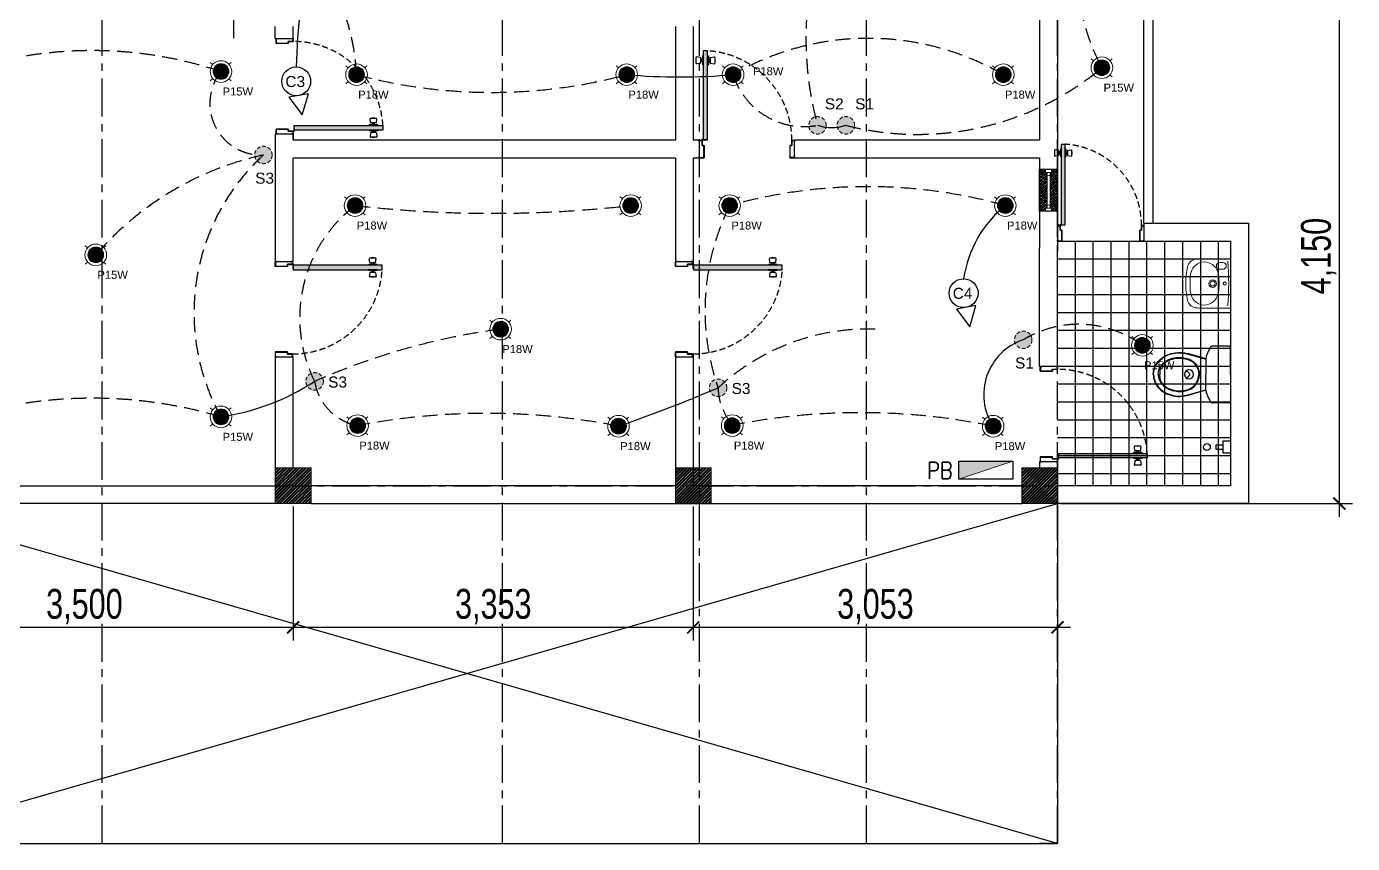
# Model space of a CAD drawing. Header units: millimetres. Extents: x -248340 to 456025, y 261499 to 1049645.
# Drawn here: x 207242 to 218356, y 318174 to 325025 of the extents above; entities that cross this region are included whole.
import ezdxf
from ezdxf.enums import TextEntityAlignment as Align

# ---------------------------------------------------------------- set-up
doc = ezdxf.new("R2010")
doc.units = ezdxf.units.MM
doc.header["$LTSCALE"] = 8
doc.header["$MEASUREMENT"] = 0
for name, pattern in [('CENTER', [50.8, 31.75, -6.35, 6.35, -6.35]), ('CONTINOUS', [0]), ('DASHED', [19.05, 12.7, -6.35]), ('DASHED2', [0.375, 0.25, -0.125]), ('HIDDEN', [9.525, 6.35, -3.175]), ('HIDDEN2', [4.7625, 3.175, -1.5875])]:
    doc.linetypes.add(name, pattern=pattern)
doc.layers.get('0').update_dxf_attribs({"linetype": 'CONTINUOUS'})
for name, color, linetype, lineweight in [('01', 1, 'CONTINUOUS', 0), ('13. Text', 2, 'CONTINUOUS', 5), ('A-ANNO-DIMS', 211, 'CONTINUOUS', 9), ('A-GLAZ', 151, 'CONTINUOUS', 18), ('DIM', 2, 'CONTINUOUS', 25)]:
    doc.layers.add(name, color=color, linetype=linetype, lineweight=lineweight)
for name, color, linetype in [('ar_furniture', 6, 'CONTINOUS'), ('ar_grid', 10, 'CENTER'), ('ar_wall', 7, 'CONTINOUS'), ('MARK', 7, 'CONTINUOUS')]:
    doc.layers.add(name, color=color, linetype=linetype)
doc.styles.add('ARIAL', font='arial.ttf')
doc.styles.add('EN-SCL-DIM', font='swisscl.ttf')
doc.styles.add('ROMANS', font='ROMANS', dxfattribs={"width": 0.8, "bigfont": 'BIGFONT'})

# ---------------------------------------------------------------- blocks, each defined once
blk = doc.blocks.new('_ArchTick')
at = {"color": 0, "linetype": 'ByBlock', "const_width": 0.15}
blk.add_lwpolyline([(-0.5, -0.5), (0.5, 0.5)], dxfattribs=at)
blk = doc.blocks.new('2ND')
at = {"true_color": 0x939598}
h = blk.add_hatch(color=252, dxfattribs=at)
h.paths.add_polyline_path([(242496, -112506), (242485, -112506), (242485, -112468), (242584, -112468), (242584, -112484), (242627, -112484), (242627, -112506), (242615, -112506), (242615, -112507), (242628, -112507), (242628, -112483), (242585, -112483), (242585, -112466), (242483, -112466), (242483, -112507), (242496, -112507)])
h.paths.add_polyline_path([(242496, -111708), (242485, -111708), (242485, -111747), (242584, -111747), (242584, -111731), (242627, -111731), (242627, -111708), (242615, -111708), (242615, -111707), (242628, -111707), (242628, -111732), (242585, -111732), (242585, -111748), (242483, -111748), (242483, -111707), (242496, -111707)])
for points in [[(246100, -112555), (246100, -111810), (246063, -111810), (246063, -112555)], [(242634, -112437), (243379, -112437), (243379, -112475), (242634, -112475)], [(249097, -113270), (249097, -112594), (249063, -112594), (249063, -113270)], [(242628, -113646), (243373, -113646), (243373, -113608), (242628, -113608)], [(245981, -113646), (246726, -113646), (246726, -113608), (245981, -113608)], [(249039, -115186), (249785, -115186), (249785, -115223), (249039, -115223)]]:
    blk.add_hatch(color=252, dxfattribs=at).paths.add_polyline_path(points)
h = blk.add_hatch(color=252, dxfattribs=at)
h.paths.add_polyline_path([(246031, -112693), (246031, -112705), (246070, -112705), (246070, -112605), (246054, -112605), (246054, -112562), (246031, -112562), (246031, -112574), (246030, -112574), (246030, -112561), (246055, -112561), (246055, -112604), (246071, -112604), (246071, -112706), (246030, -112706), (246030, -112693)])
h.paths.add_polyline_path([(246829, -112693), (246829, -112705), (246791, -112705), (246791, -112605), (246807, -112605), (246807, -112562), (246829, -112562), (246829, -112574), (246830, -112574), (246830, -112561), (246806, -112561), (246806, -112604), (246789, -112604), (246789, -112706), (246830, -112706), (246830, -112693)])
h = blk.add_hatch(color=252, dxfattribs=at)
h.paths.add_polyline_path([(249035, -113395), (249035, -113405), (249069, -113405), (249069, -113315), (249055, -113315), (249055, -113276), (249035, -113276), (249035, -113287), (249033, -113287), (249033, -113275), (249056, -113275), (249056, -113314), (249070, -113314), (249070, -113406), (249033, -113406), (249033, -113395)])
h.paths.add_polyline_path([(249757, -113395), (249757, -113405), (249723, -113405), (249723, -113315), (249737, -113315), (249737, -113276), (249757, -113276), (249757, -113287), (249758, -113287), (249758, -113275), (249736, -113275), (249736, -113314), (249722, -113314), (249722, -113406), (249758, -113406), (249758, -113395)])
h = blk.add_hatch(color=252, dxfattribs=at)
h.paths.add_polyline_path([(242490, -113577), (242478, -113577), (242478, -113615), (242578, -113615), (242578, -113599), (242621, -113599), (242621, -113577), (242609, -113577), (242609, -113576), (242622, -113576), (242622, -113600), (242579, -113600), (242579, -113617), (242477, -113617), (242477, -113576), (242490, -113576)])
h.paths.add_polyline_path([(242490, -114375), (242478, -114375), (242478, -114336), (242578, -114336), (242578, -114352), (242621, -114352), (242621, -114375), (242609, -114375), (242609, -114376), (242622, -114376), (242622, -114351), (242579, -114351), (242579, -114335), (242477, -114335), (242477, -114376), (242490, -114376)])
h = blk.add_hatch(color=252, dxfattribs=at)
h.paths.add_polyline_path([(245843, -113577), (245831, -113577), (245831, -113615), (245931, -113615), (245931, -113599), (245974, -113599), (245974, -113577), (245962, -113577), (245962, -113576), (245975, -113576), (245975, -113600), (245932, -113600), (245932, -113617), (245830, -113617), (245830, -113576), (245843, -113576)])
h.paths.add_polyline_path([(245843, -114375), (245831, -114375), (245831, -114336), (245931, -114336), (245931, -114352), (245974, -114352), (245974, -114375), (245962, -114375), (245962, -114376), (245975, -114376), (245975, -114351), (245932, -114351), (245932, -114335), (245830, -114335), (245830, -114376), (245843, -114376)])
h = blk.add_hatch(color=252, dxfattribs=at)
h.paths.add_polyline_path([(248902, -115255), (248890, -115255), (248890, -115216), (248989, -115216), (248989, -115232), (249032, -115232), (249032, -115255), (249021, -115255), (249021, -115256), (249033, -115256), (249033, -115231), (248991, -115231), (248991, -115215), (248889, -115215), (248889, -115256), (248902, -115256)])
h.paths.add_polyline_path([(248902, -114457), (248890, -114457), (248890, -114495), (248989, -114495), (248989, -114479), (249032, -114479), (249032, -114457), (249021, -114457), (249021, -114456), (249033, -114456), (249033, -114481), (248991, -114481), (248991, -114497), (248889, -114497), (248889, -114456), (248902, -114456)])
at = {"layer": 'A-ANNO-DIMS', "ltscale": 1.25, "true_color": 0x939598}
h = blk.add_hatch(dxfattribs=at)
h.set_pattern_fill('ANSI32', color=252, scale=50)
h.set_pattern_definition([(45, (191956.908, 234678.393), (-13.2582521, 13.2582521), []), (45, (191965.747, 234678.393), (-13.2582521, 13.2582521), [])])
h.paths.add_polyline_path([(242477, -115606), (242777, -115606), (242777, -115306), (242477, -115306)])
h = blk.add_hatch(dxfattribs=at)
h.set_pattern_fill('ANSI32', color=252, scale=50)
h.set_pattern_definition([(45, (195310.108, 234678.393), (-13.2582521, 13.2582521), []), (45, (195318.947, 234678.393), (-13.2582521, 13.2582521), [])])
h.paths.add_polyline_path([(245830, -115606), (246130, -115606), (246130, -115306), (245830, -115306)])
h = blk.add_hatch(dxfattribs=at)
h.set_pattern_fill('ANSI32', color=252, scale=50)
h.set_pattern_definition([(45, (198213.308, 234678.538), (-13.2582521, 13.2582521), []), (45, (198222.147, 234678.538), (-13.2582521, 13.2582521), [])])
h.paths.add_polyline_path([(248733, -115606), (249033, -115606), (249033, -115306), (248733, -115306)])
at = {"layer": 'ar_wall', "ltscale": 1.25, "true_color": 0x939598}
h = blk.add_hatch(dxfattribs=at)
h.set_pattern_fill('ANSI33', color=252, scale=75)
h.set_pattern_definition([(45, (191850.302, 272525.039), (-13.25825215, 13.25825215), []), (45, (191863.56, 272525.039), (-13.25825215, 13.25825215), [9.375, -4.6875])])
h.paths.add_polyline_path([(248946, -112835), (248943, -112835), (248943, -112832), (248940, -112832), (248940, -112830), (248933, -112830), (248933, -112805), (248908, -112805), (248883, -112805), (248883, -113155), (248933, -113155), (248933, -113130), (248940, -113130), (248940, -113127), (248943, -113127), (248943, -113124), (248946, -113124)])
h.paths.add_polyline_path([(249033, -112805), (248983, -112805), (248983, -112830), (248976, -112830), (248976, -112832), (248973, -112832), (248973, -112835), (248971, -112835), (248971, -113124), (248973, -113124), (248973, -113127), (248976, -113127), (248976, -113130), (248983, -113130), (248983, -113155), (249033, -113155)])
at = {"color": 252, "true_color": 0x939598}
for p, q in [((246001, -111878), (246001, -111901)), ((246003, -111878), (246001, -111878)), ((246003, -111901), (246001, -111901)), ((246003, -111865), (246003, -111915)), ((246038, -111866), (246007, -111861)), ((246038, -111913), (246007, -111918)), ((246041, -111869), (246041, -111910)), ((246052, -111881), (246041, -111881)), ((246052, -111898), (246041, -111898)), ((246052, -111900), (246052, -111879)), ((246063, -111853), (246057, -111853)), ((246057, -111853), (246057, -111926)), ((246063, -111853), (246063, -111926)), ((246100, -111853), (246107, -111853)), ((246100, -111853), (246100, -111926)), ((246107, -111853), (246107, -111926)), ((246111, -111900), (246111, -111879)), ((246111, -111881), (246122, -111881)), ((246111, -111898), (246122, -111898)), ((246122, -111869), (246122, -111910)), ((246125, -111866), (246156, -111861)), ((246125, -111913), (246156, -111918)), ((246160, -111865), (246160, -111915)), ((246160, -111878), (246162, -111878)), ((246160, -111901), (246162, -111901)), ((246162, -111878), (246162, -111901)), ((246063, -111926), (246057, -111926)), ((246100, -111926), (246107, -111926)), ((243337, -112431), (243263, -112431)), ((243263, -112437), (243263, -112431)), ((243337, -112437), (243263, -112437)), ((243276, -112412), (243272, -112381)), ((243325, -112377), (243275, -112377)), ((243321, -112415), (243279, -112415)), ((243288, -112377), (243288, -112375)), ((243312, -112375), (243288, -112375)), ((243290, -112426), (243310, -112426)), ((243291, -112426), (243291, -112415)), ((243309, -112426), (243309, -112415)), ((243312, -112377), (243312, -112375)), ((243324, -112412), (243328, -112381)), ((243337, -112437), (243337, -112431)), ((243263, -112475), (243263, -112481)), ((243337, -112475), (243263, -112475)), ((243337, -112481), (243263, -112481)), ((243276, -112499), (243272, -112530)), ((243325, -112534), (243275, -112534)), ((243321, -112496), (243279, -112496)), ((243288, -112534), (243288, -112536)), ((243312, -112536), (243288, -112536)), ((243290, -112485), (243310, -112485)), ((243291, -112485), (243291, -112496)), ((243309, -112485), (243309, -112496)), ((243312, -112534), (243312, -112536)), ((243324, -112499), (243328, -112530)), ((243337, -112475), (243337, -112481)), ((249007, -112656), (249007, -112677)), ((249009, -112656), (249007, -112656)), ((249009, -112677), (249007, -112677)), ((249009, -112644), (249009, -112689)), ((249041, -112645), (249012, -112641)), ((249041, -112688), (249012, -112692)), ((249043, -112647), (249043, -112685)), ((249053, -112658), (249043, -112658)), ((249053, -112674), (249043, -112674)), ((249053, -112676), (249053, -112657)), ((249063, -112633), (249057, -112633)), ((249057, -112633), (249057, -112699)), ((249063, -112633), (249063, -112699)), ((249097, -112633), (249103, -112633)), ((249097, -112633), (249097, -112699)), ((249103, -112633), (249103, -112699)), ((249107, -112676), (249107, -112657)), ((249107, -112658), (249117, -112658)), ((249107, -112674), (249117, -112674)), ((249117, -112647), (249117, -112685)), ((249119, -112645), (249148, -112641)), ((249119, -112688), (249148, -112692)), ((249151, -112644), (249151, -112689)), ((249151, -112656), (249153, -112656)), ((249151, -112677), (249153, -112677)), ((249153, -112656), (249153, -112677)), ((249063, -112699), (249057, -112699)), ((249097, -112699), (249103, -112699)), ((243270, -113584), (243265, -113553)), ((243319, -113549), (243269, -113549)), ((243282, -113549), (243282, -113547)), ((243305, -113547), (243282, -113547)), ((243305, -113549), (243305, -113547)), ((243317, -113584), (243322, -113553)), ((246623, -113584), (246619, -113553)), ((246672, -113549), (246622, -113549)), ((246635, -113549), (246635, -113547)), ((246658, -113547), (246635, -113547)), ((246658, -113549), (246658, -113547)), ((246671, -113584), (246675, -113553)), ((243330, -113602), (243257, -113602)), ((243257, -113608), (243257, -113602)), ((243330, -113608), (243257, -113608)), ((243257, -113646), (243257, -113652)), ((243330, -113646), (243257, -113646)), ((243330, -113652), (243257, -113652)), ((243270, -113671), (243265, -113702)), ((243314, -113587), (243273, -113587)), ((243314, -113668), (243273, -113668)), ((243283, -113598), (243304, -113598)), ((243283, -113657), (243304, -113657)), ((243285, -113598), (243285, -113587)), ((243285, -113657), (243285, -113668)), ((243302, -113598), (243302, -113587)), ((243302, -113657), (243302, -113668)), ((243317, -113671), (243322, -113702)), ((243330, -113608), (243330, -113602)), ((243330, -113646), (243330, -113652)), ((246683, -113602), (246610, -113602)), ((246610, -113608), (246610, -113602)), ((246683, -113608), (246610, -113608)), ((246610, -113646), (246610, -113652)), ((246683, -113646), (246610, -113646)), ((246683, -113652), (246610, -113652)), ((246623, -113671), (246619, -113702)), ((246667, -113587), (246626, -113587)), ((246667, -113668), (246626, -113668)), ((246636, -113598), (246657, -113598)), ((246636, -113657), (246657, -113657)), ((246638, -113598), (246638, -113587)), ((246638, -113657), (246638, -113668)), ((246656, -113598), (246656, -113587)), ((246656, -113657), (246656, -113668)), ((246671, -113671), (246675, -113702)), ((246683, -113608), (246683, -113602)), ((246683, -113646), (246683, -113652)), ((243319, -113706), (243269, -113706)), ((243282, -113706), (243282, -113708)), ((243305, -113708), (243282, -113708)), ((243305, -113706), (243305, -113708)), ((246672, -113706), (246622, -113706)), ((246635, -113706), (246635, -113708)), ((246658, -113708), (246635, -113708)), ((246658, -113706), (246658, -113708)), ((249681, -115161), (249677, -115130)), ((249730, -115126), (249680, -115126)), ((249694, -115126), (249694, -115124)), ((249717, -115124), (249694, -115124)), ((249717, -115126), (249717, -115124)), ((249729, -115161), (249733, -115130)), ((249742, -115179), (249669, -115179)), ((249669, -115186), (249669, -115179)), ((249742, -115186), (249669, -115186)), ((249669, -115223), (249669, -115229)), ((249742, -115223), (249669, -115223)), ((249742, -115229), (249669, -115229)), ((249681, -115248), (249677, -115279)), ((249726, -115164), (249685, -115164)), ((249726, -115245), (249685, -115245)), ((249695, -115175), (249715, -115175)), ((249695, -115234), (249715, -115234)), ((249696, -115175), (249696, -115164)), ((249696, -115234), (249696, -115245)), ((249714, -115175), (249714, -115164)), ((249714, -115234), (249714, -115245)), ((249729, -115248), (249733, -115279)), ((249742, -115186), (249742, -115179)), ((249742, -115223), (249742, -115229)), ((249730, -115283), (249680, -115283)), ((249694, -115283), (249694, -115285)), ((249717, -115285), (249694, -115285)), ((249717, -115283), (249717, -115285))]:
    blk.add_line(p, q, dxfattribs=at)
at = {"color": 252, "linetype": 'Continuous', "ltscale": 20, "true_color": 0x939598}
for p, q in [((250132, -114353), (250277, -114395)), ((250277, -114393), (250134, -114351)), ((250471, -114285), (250334, -114285)), ((250483, -114523), (250483, -114298)), ((250277, -114390), (250276, -114433)), ((250276, -114433), (250276, -114523)), ((249890, -114505), (249890, -114523)), ((249890, -114542), (249890, -114523)), ((250276, -114613), (250276, -114523)), ((250483, -114523), (250483, -114749)), ((250132, -114693), (250277, -114652)), ((250277, -114654), (250134, -114696)), ((250277, -114657), (250276, -114613)), ((250471, -114761), (250334, -114761))]:
    blk.add_line(p, q, dxfattribs=at)
at = {"color": 252, "ltscale": 1.25, "true_color": 0x939598}
for p, q in [((250420, -115117), (250361, -115117)), ((250361, -115117), (250361, -115150)), ((250483, -115082), (250420, -115082)), ((250420, -115082), (250420, -115182)), ((250361, -115150), (250420, -115150)), ((250420, -115182), (250483, -115182))]:
    blk.add_line(p, q, dxfattribs=at)
at = {"color": 252, "true_color": 0x939598}
for points in [[(242496, -111708), (242485, -111708), (242485, -111747), (242584, -111747), (242584, -111731), (242627, -111731), (242627, -111708), (242615, -111708), (242615, -111707), (242628, -111707), (242628, -111732), (242585, -111732), (242585, -111748), (242483, -111748), (242483, -111707), (242496, -111707)], [(246100, -112555), (246100, -111810), (246063, -111810), (246063, -112555)], [(242496, -112506), (242485, -112506), (242485, -112468), (242584, -112468), (242584, -112484), (242627, -112484), (242627, -112506), (242615, -112506), (242615, -112507), (242628, -112507), (242628, -112483), (242585, -112483), (242585, -112466), (242483, -112466), (242483, -112507), (242496, -112507)], [(242634, -112437), (243379, -112437), (243379, -112475), (242634, -112475)], [(246031, -112693), (246031, -112705), (246070, -112705), (246070, -112605), (246054, -112605), (246054, -112562), (246031, -112562), (246031, -112574), (246030, -112574), (246030, -112561), (246055, -112561), (246055, -112604), (246071, -112604), (246071, -112706), (246030, -112706), (246030, -112693)], [(246829, -112693), (246829, -112705), (246791, -112705), (246791, -112605), (246807, -112605), (246807, -112562), (246829, -112562), (246829, -112574), (246830, -112574), (246830, -112561), (246806, -112561), (246806, -112604), (246789, -112604), (246789, -112706), (246830, -112706), (246830, -112693)], [(249097, -113270), (249097, -112594), (249063, -112594), (249063, -113270)], [(249035, -113395), (249035, -113405), (249069, -113405), (249069, -113315), (249055, -113315), (249055, -113276), (249035, -113276), (249035, -113287), (249033, -113287), (249033, -113275), (249056, -113275), (249056, -113314), (249070, -113314), (249070, -113406), (249033, -113406), (249033, -113395)], [(249757, -113395), (249757, -113405), (249723, -113405), (249723, -113315), (249737, -113315), (249737, -113276), (249757, -113276), (249757, -113287), (249758, -113287), (249758, -113275), (249736, -113275), (249736, -113314), (249722, -113314), (249722, -113406), (249758, -113406), (249758, -113395)], [(242490, -113577), (242478, -113577), (242478, -113615), (242578, -113615), (242578, -113599), (242621, -113599), (242621, -113577), (242609, -113577), (242609, -113576), (242622, -113576), (242622, -113600), (242579, -113600), (242579, -113617), (242477, -113617), (242477, -113576), (242490, -113576)], [(245843, -113577), (245831, -113577), (245831, -113615), (245931, -113615), (245931, -113599), (245974, -113599), (245974, -113577), (245962, -113577), (245962, -113576), (245975, -113576), (245975, -113600), (245932, -113600), (245932, -113617), (245830, -113617), (245830, -113576), (245843, -113576)], [(242628, -113646), (243373, -113646), (243373, -113608), (242628, -113608)], [(245981, -113646), (246726, -113646), (246726, -113608), (245981, -113608)], [(242490, -114375), (242478, -114375), (242478, -114336), (242578, -114336), (242578, -114352), (242621, -114352), (242621, -114375), (242609, -114375), (242609, -114376), (242622, -114376), (242622, -114351), (242579, -114351), (242579, -114335), (242477, -114335), (242477, -114376), (242490, -114376)], [(245843, -114375), (245831, -114375), (245831, -114336), (245931, -114336), (245931, -114352), (245974, -114352), (245974, -114375), (245962, -114375), (245962, -114376), (245975, -114376), (245975, -114351), (245932, -114351), (245932, -114335), (245830, -114335), (245830, -114376), (245843, -114376)], [(248902, -114457), (248890, -114457), (248890, -114495), (248989, -114495), (248989, -114479), (249032, -114479), (249032, -114457), (249021, -114457), (249021, -114456), (249033, -114456), (249033, -114481), (248991, -114481), (248991, -114497), (248889, -114497), (248889, -114456), (248902, -114456)], [(248902, -115255), (248890, -115255), (248890, -115216), (248989, -115216), (248989, -115232), (249032, -115232), (249032, -115255), (249021, -115255), (249021, -115256), (249033, -115256), (249033, -115231), (248991, -115231), (248991, -115215), (248889, -115215), (248889, -115256), (248902, -115256)], [(249039, -115186), (249785, -115186), (249785, -115223), (249039, -115223)]]:
    blk.add_lwpolyline(points, close=True, dxfattribs=at)
for points in [[(242633, -112479, 0.414214), (242634, -112478), (242634, -112446), (242633, -112446), (242633, -112478, 12.92773), (242634, -112478), (242634, -112479, -13.063763), (242633, -112479)], [(242630, -112482, -0.414214), (242629, -112483), (242597, -112483), (242597, -112482), (242629, -112482, -12.92773), (242629, -112483), (242630, -112482, 13.063763), (242630, -112482)], [(246059, -112556, -0.414214), (246060, -112555), (246092, -112555), (246092, -112556), (246060, -112556, -12.92773), (246060, -112555), (246059, -112556, 13.063763), (246059, -112556)], [(246056, -112559, 0.414214), (246055, -112560), (246055, -112592), (246056, -112592), (246056, -112560, 12.92773), (246055, -112560), (246055, -112559, -13.063763), (246056, -112559)], [(249059, -113271, -0.414214), (249060, -113270), (249089, -113270), (249089, -113271), (249060, -113271, -12.92773), (249060, -113270), (249059, -113270, 13.063763), (249059, -113271)], [(249057, -113273, 0.414214), (249056, -113274), (249056, -113303), (249057, -113303), (249057, -113274, 12.92773), (249056, -113274), (249056, -113273, -13.063763), (249057, -113273)], [(242624, -113601, 0.414214), (242623, -113600), (242591, -113600), (242591, -113601), (242623, -113601, 12.92773), (242623, -113600), (242624, -113601, -13.063763), (242624, -113601)], [(242627, -113604, -0.414214), (242628, -113605), (242628, -113637), (242627, -113637), (242627, -113605, -12.92773), (242628, -113605), (242627, -113604, 13.063763), (242627, -113604)], [(245977, -113601, 0.414214), (245976, -113600), (245944, -113600), (245944, -113601), (245976, -113601, 12.92773), (245976, -113600), (245977, -113601, -13.063763), (245977, -113601)], [(245980, -113604, -0.414214), (245981, -113605), (245981, -113637), (245980, -113637), (245980, -113605, -12.92773), (245981, -113605), (245981, -113604, 13.063763), (245980, -113604)], [(249036, -115230, -0.414214), (249035, -115231), (249002, -115231), (249002, -115230), (249035, -115230, -12.92773), (249035, -115231), (249036, -115231, 13.063763), (249036, -115230)], [(249038, -115227, 0.414214), (249039, -115226), (249039, -115194), (249038, -115194), (249038, -115226, 12.92773), (249039, -115227), (249039, -115228, -13.063763), (249038, -115227)]]:
    blk.add_lwpolyline(points, format="xyb", close=True, dxfattribs=at)
at = {"color": 252, "linetype": 'Continuous', "ltscale": 20, "true_color": 0x939598}
for points in [[(249836, -114523, -0.184983), (249878, -114415, -0.141745), (249967, -114355, -0.152244), (250116, -114347, -0.025614), (250134, -114351, -0.361346)], [(249839, -114523, -0.185075), (249880, -114417, -0.141901), (249968, -114357, -0.152405), (250116, -114350, -0.023391), (250132, -114353, -0.3615)], [(249878, -114523, -0.18664), (249909, -114442, -0.144474), (249980, -114393, -0.154958), (250107, -114387, -0.364044), (250222, -114523, -0.364044)], [(249903, -114458, -0.0358), (249913, -114445, -0.144945), (249982, -114399, -0.155404), (250106, -114392, -0.364511), (250217, -114523, -0.364511)], [(249836, -114523, 0.184983), (249878, -114632, 0.141745), (249967, -114692, 0.152244), (250116, -114700, 0.025614), (250134, -114696, 0.361346)], [(249839, -114523, 0.185075), (249880, -114630, 0.141901), (249968, -114689, 0.152405), (250116, -114697, 0.023391), (250132, -114693, 0.3615)], [(249878, -114523, 0.18664), (249909, -114605, 0.144474), (249980, -114653, 0.154958), (250107, -114660, 0.364044), (250222, -114523, 0.364044)], [(249903, -114589, 0.0358), (249913, -114602, 0.144945), (249982, -114648, 0.155404), (250106, -114655, 0.364511), (250217, -114523, 0.364511)]]:
    blk.add_lwpolyline(points, format="xyb", dxfattribs=at)
at = {"color": 252, "ltscale": 1.25, "true_color": 0x939598}
blk.add_circle((250285, -115132), 28.9, dxfattribs=at)
at = {"color": 252, "linetype": 'HIDDEN', "true_color": 0x939598}
for centre, radius, start, end in [((242630, -112483), 751, 3.4999, 90.1273), ((246055, -112560), 751, 359.8727, 86.5001), ((249056, -113273), 681, 359.8727, 86.5001), ((242623, -113600), 751, 269.8727, 356.5001), ((245977, -113600), 751, 269.8727, 356.5001), ((249035, -115232), 751, 3.4999, 90.1273)]:
    blk.add_arc(centre, radius, start, end, dxfattribs=at)
at = {"color": 252, "true_color": 0x939598}
for centre, radius, start, end in [((246007, -111865), 3.22, 82.0235, 180), ((246038, -111869), 3.22, 0, 82.0235), ((246038, -111910), 3.22, 277.9765, 0), ((246053, -111875), 4.2, 264.8527, 9.8194), ((246053, -111904), 4.2, 350.1806, 95.1473), ((246111, -111875), 4.2, 170.1806, 275.1473), ((246111, -111904), 4.2, 84.8527, 189.8194), ((246126, -111869), 3.22, 97.9765, 180), ((246126, -111910), 3.22, 180, 262.0235), ((246157, -111865), 3.22, 0, 97.9765), ((246007, -111915), 3.22, 180, 277.9765), ((246157, -111915), 3.22, 262.0235, 0), ((243275, -112381), 3.22, 90, 187.9765), ((243279, -112412), 3.22, 187.9765, 270), ((243286, -112427), 4.2, 260.1806, 5.1473), ((243314, -112427), 4.2, 174.8527, 279.8194), ((243321, -112412), 3.22, 270, 352.0235), ((243325, -112381), 3.22, 352.0235, 90), ((243275, -112531), 3.22, 172.0235, 270), ((243279, -112500), 3.22, 90, 172.0235), ((243286, -112485), 4.2, 354.8527, 99.8194), ((243314, -112485), 4.2, 80.1806, 185.1473), ((243321, -112500), 3.22, 7.9765, 90), ((243325, -112531), 3.22, 270, 7.9765), ((249012, -112644), 2.92, 82.0235, 180), ((249012, -112689), 2.92, 180, 277.9765), ((249040, -112647), 2.92, 0, 82.0235), ((249040, -112685), 2.92, 277.9765, 0), ((249054, -112653), 3.81, 264.8527, 9.8194), ((249054, -112679), 3.81, 350.1806, 95.1473), ((249107, -112653), 3.81, 170.1806, 275.1473), ((249107, -112679), 3.81, 84.8527, 189.8194), ((249120, -112647), 2.92, 97.9765, 180), ((249120, -112685), 2.92, 180, 262.0235), ((249148, -112644), 2.92, 0, 97.9765), ((249148, -112689), 2.92, 262.0235, 0), ((243269, -113552), 3.22, 90, 187.9765), ((243319, -113552), 3.22, 352.0235, 90), ((246622, -113552), 3.22, 90, 187.9765), ((246672, -113552), 3.22, 352.0235, 90), ((243273, -113583), 3.22, 187.9765, 270), ((243273, -113671), 3.22, 90, 172.0235), ((243279, -113598), 4.2, 260.1806, 5.1473), ((243279, -113656), 4.2, 354.8527, 99.8194), ((243308, -113598), 4.2, 174.8527, 279.8194), ((243308, -113656), 4.2, 80.1806, 185.1473), ((243314, -113583), 3.22, 270, 352.0235), ((243314, -113671), 3.22, 7.9765, 90), ((246626, -113583), 3.22, 187.9765, 270), ((246626, -113671), 3.22, 90, 172.0235), ((246632, -113598), 4.2, 260.1806, 5.1473), ((246632, -113656), 4.2, 354.8527, 99.8194), ((246661, -113598), 4.2, 174.8527, 279.8194), ((246661, -113656), 4.2, 80.1806, 185.1473), ((246667, -113583), 3.22, 270, 352.0235), ((246667, -113671), 3.22, 7.9765, 90), ((243269, -113702), 3.22, 172.0235, 270), ((243319, -113702), 3.22, 270, 7.9765), ((246622, -113702), 3.22, 172.0235, 270), ((246672, -113702), 3.22, 270, 7.9765), ((249680, -115129), 3.22, 90, 187.9765), ((249730, -115129), 3.22, 352.0235, 90), ((249685, -115161), 3.22, 187.9765, 270), ((249685, -115248), 3.22, 90, 172.0235), ((249691, -115175), 4.2, 260.1806, 5.1473), ((249691, -115234), 4.2, 354.8527, 99.8194), ((249720, -115175), 4.2, 174.8527, 279.8194), ((249720, -115234), 4.2, 80.1806, 185.1473), ((249726, -115161), 3.22, 270, 352.0235), ((249726, -115248), 3.22, 7.9765, 90), ((249680, -115280), 3.22, 172.0235, 270), ((249730, -115280), 3.22, 270, 7.9765)]:
    blk.add_arc(centre, radius, start, end, dxfattribs=at)
at = {"color": 252, "linetype": 'Continuous', "ltscale": 20, "true_color": 0x939598}
for centre, radius, start, end in [((250377, -114395), 99.9, 153.3048, 177.3048), ((250680, -114510), 423, 150.1181, 157.8819), ((250334, -114309), 23.5, 90, 154), ((250471, -114298), 12.2, 0, 90), ((249983, -114505), 93.1, 149.6324, 180), ((249983, -114542), 93.1, 180, 210.3676), ((250135, -114523), 37.6, 0, 180), ((250135, -114523), 37.6, 180, 0), ((250113, -114506), 9.38, 59.1844, 141.8077), ((250113, -114541), 9.38, 218.1923, 300.8156), ((250096, -114544), 51.4, 29.1738, 65.0156), ((250096, -114502), 51.4, 294.9844, 330.8262), ((250128, -114524), 13.6, 3.654, 21.1905), ((250128, -114523), 13.6, 338.8095, 356.346), ((250377, -114652), 99.9, 182.6952, 206.6952), ((250680, -114537), 423, 202.1181, 209.8819), ((250334, -114738), 23.5, 206, 270), ((250471, -114749), 12.2, 270, 0)]:
    blk.add_arc(centre, radius, start, end, dxfattribs=at)
at = {"layer": '01', "color": 252, "linetype": 'Continuous', "ltscale": 20, "true_color": 0x939598}
for p, q in [((250480, -113553), (250245, -113553)), ((250483, -113761), (250483, -113556)), ((250366, -113627), (250358, -113627)), ((250381, -113639), (250369, -113639)), ((250394, -113584), (250419, -113584)), ((250419, -113642), (250394, -113642)), ((250483, -113761), (250483, -113965)), ((250480, -113969), (250245, -113969))]:
    blk.add_line(p, q, dxfattribs=at)
for centre, radius in [((250333, -113761), 32), ((250333, -113761), 20.6), ((250435, -113761), 13)]:
    blk.add_circle(centre, radius, dxfattribs=at)
for centre, radius, start, end in [((250201, -113635), 78.7, 98.4129, 169.6304), ((250061, -111633), 1929, 273.7962, 275.4576), ((250264, -113685), 105, 57.6145, 102.8393), ((247937, -113761), 2531, 355.7786, 4.2214), ((250480, -113556), 3.2, 0, 90), ((250636, -113747), 528, 166.1772, 181.4677), ((250636, -113747), 492, 172.4611, 181.4677), ((250275, -113707), 130, 105.3911, 169.0948), ((250262, -113702), 121, 38.4745, 60.7962), ((250358, -113625), 2.29, 218.4745, 270), ((250394, -113613), 28.8, 90, 202.4795), ((250366, -113625), 2.29, 270, 22.4795), ((250369, -113641), 2.29, 90, 209.4757), ((250262, -113702), 121, 7.1372, 29.4757), ((250381, -113641), 2.29, 63.7741, 90), ((250381, -113641), 2.29, 63.7741, 90), ((249830, -113761), 557, 0, 7.6638), ((250394, -113613), 28.8, 243.7741, 270), ((250419, -113613), 28.8, 270, 90), ((250636, -113774), 528, 178.5323, 193.8228), ((250636, -113774), 492, 178.5323, 187.5389), ((249830, -113761), 557, 352.3362, 0), ((250201, -113886), 78.7, 190.3696, 261.5871), ((250275, -113814), 130, 190.9052, 254.6089), ((250260, -113818), 124, 299.3466, 327.3209), ((250257, -113819), 125, 328.4635, 352.6407), ((250061, -115889), 1929, 84.5424, 86.2038), ((250264, -113837), 105, 257.1607, 302.3855), ((250480, -113965), 3.2, 270, 0)]:
    blk.add_arc(centre, radius, start, end, dxfattribs=at)
at = {"layer": 'A-ANNO-DIMS', "color": 252, "ltscale": 1.25, "true_color": 0x939598}
for points in [[(242477, -115606), (242777, -115606), (242777, -115306), (242477, -115306)], [(245830, -115606), (246130, -115606), (246130, -115306), (245830, -115306)], [(248733, -115606), (249033, -115606), (249033, -115306), (248733, -115306)]]:
    blk.add_lwpolyline(points, close=True, dxfattribs=at)
at = {"layer": 'A-GLAZ', "color": 252, "true_color": 0x939598}
for p, q in [((248908, -112805), (249008, -112805)), ((249008, -112805), (248908, -112805)), ((248933, -112830), (248933, -112805)), ((248983, -112830), (248933, -112830)), ((248940, -112830), (248940, -112832)), ((248940, -112832), (248943, -112832)), ((248943, -112832), (248943, -112835)), ((248943, -112835), (248946, -112835)), ((248946, -113130), (248946, -112830)), ((248971, -113130), (248971, -112830)), ((248973, -112835), (248971, -112835)), ((248976, -112832), (248973, -112832)), ((248973, -112832), (248973, -112835)), ((248976, -112830), (248976, -112832)), ((248983, -112830), (248983, -112805)), ((248983, -113130), (248933, -113130)), ((248933, -113130), (248933, -113155)), ((248940, -113130), (248940, -113127)), ((248940, -113127), (248943, -113127)), ((248943, -113127), (248943, -113124)), ((248943, -113124), (248946, -113124)), ((248973, -113124), (248971, -113124)), ((248973, -113127), (248973, -113124)), ((248976, -113127), (248973, -113127)), ((248976, -113130), (248976, -113127)), ((248983, -113130), (248983, -113155)), ((249008, -113155), (248908, -113155))]:
    blk.add_line(p, q, dxfattribs=at)
at = {"layer": 'A-GLAZ', "color": 252, "linetype": 'DASHED2', "true_color": 0x939598}
for p, q in [((248971, -112855), (248946, -112855)), ((248971, -113105), (248946, -113105))]:
    blk.add_line(p, q, dxfattribs=at)
at = {"layer": 'ar_furniture', "color": 252, "linetype": 'Continuous', "ltscale": 1.25, "true_color": 0x939598}
for p, q in [((249183, -115456), (249183, -113406)), ((249333, -115456), (249333, -113406)), ((249483, -115456), (249483, -113406)), ((249633, -115456), (249633, -113406)), ((249783, -115456), (249783, -113406)), ((249933, -115456), (249933, -113406)), ((250083, -115456), (250083, -113406)), ((250233, -115456), (250233, -113406)), ((250383, -115456), (250383, -113406)), ((250483, -113556), (249033, -113556)), ((250483, -113706), (249033, -113706)), ((250483, -113856), (249033, -113856)), ((250483, -114006), (249033, -114006)), ((250483, -114156), (249033, -114156)), ((250483, -114306), (249033, -114306)), ((250483, -114456), (249033, -114456)), ((250483, -114606), (249033, -114606)), ((250483, -114756), (249033, -114756)), ((250483, -114906), (249033, -114906)), ((250483, -115056), (249033, -115056)), ((250483, -115206), (249033, -115206)), ((250483, -115356), (249033, -115356))]:
    blk.add_line(p, q, dxfattribs=at)
at = {"layer": 'ar_grid', "ltscale": 1.25}
for p, q in [((246033, -118456), (246033, -98538)), ((249033, -118456), (249033, -98538)), ((241027, -118456), (241027, -99118)), ((244380, -118456), (244380, -99118)), ((247433, -118456), (247433, -99118)), ((235842, -115456), (249033, -115456)), ((234976, -118456), (249033, -118456))]:
    blk.add_line(p, q, dxfattribs=at)
at = {"layer": 'ar_wall', "color": 252, "ltscale": 1.25, "true_color": 0x939598}
for p, q in [((249033, -107456), (249033, -113206)), ((248883, -107606), (248883, -112556)), ((242127, -109156), (242127, -111703)), ((249833, -109424), (249833, -113256)), ((249758, -113256), (249758, -109499)), ((242477, -111706), (242477, -111606)), ((242627, -111706), (242627, -111606)), ((245830, -111606), (245830, -112556)), ((245980, -111606), (245980, -112556)), ((242477, -111706), (242627, -111706)), ((242477, -112506), (242477, -113617)), ((242477, -112506), (242627, -112506)), ((242627, -112556), (242627, -112506)), ((242627, -112506), (242627, -112556)), ((242627, -112556), (245830, -112556)), ((245980, -112556), (246030, -112556)), ((245980, -112556), (246030, -112556)), ((246030, -112556), (246030, -112706)), ((246052, -112556), (246092, -112556)), ((246830, -112556), (248883, -112556)), ((246830, -112706), (246830, -112556)), ((242627, -113576), (242627, -112706)), ((242627, -112706), (245830, -112706)), ((245830, -112706), (245830, -113617)), ((245980, -112706), (245980, -113637)), ((245980, -112706), (246071, -112706)), ((246789, -112706), (248883, -112706)), ((248883, -112706), (248883, -113206)), ((249033, -112805), (248883, -112805)), ((248883, -113155), (248883, -112805)), ((249033, -113155), (249033, -112805)), ((249033, -113155), (248883, -113155)), ((248883, -113206), (248883, -113464)), ((249033, -113180), (249033, -113256)), ((249033, -113256), (249033, -113206)), ((249033, -113256), (249033, -113406)), ((249033, -113261), (249033, -113411)), ((249033, -113270), (249079, -113270)), ((249033, -113270), (249079, -113270)), ((249758, -113256), (250633, -113256)), ((249758, -113256), (249758, -113406)), ((250633, -113256), (250633, -115606)), ((248883, -114456), (248883, -113464)), ((249033, -113406), (249033, -113489)), ((249033, -113406), (249079, -113406)), ((249033, -113406), (249070, -113406)), ((249079, -113406), (250483, -113406)), ((249758, -113406), (250483, -113406)), ((250483, -113406), (250483, -115456)), ((242477, -113576), (242627, -113576)), ((245830, -113576), (245980, -113576)), ((249033, -114456), (249033, -113489)), ((242627, -113637), (242627, -113598)), ((245980, -113637), (245980, -113598)), ((242477, -114335), (242477, -115456)), ((245830, -114335), (245830, -115456)), ((245980, -114351), (245980, -115456)), ((242477, -114376), (242627, -114376)), ((242627, -115306), (242627, -114376)), ((245830, -114376), (245980, -114376)), ((249033, -114456), (248883, -114456)), ((249033, -115230), (249033, -115606)), ((249033, -115256), (248883, -115256)), ((248883, -115256), (248883, -115306)), ((250633, -115306), (250633, -115306)), ((239427, -115456), (242477, -115456)), ((242777, -115456), (242777, -115456)), ((245830, -115456), (242777, -115456)), ((248733, -115456), (245980, -115456)), ((247783, -115456), (247783, -115456)), ((248733, -115456), (248733, -115606)), ((250483, -115456), (249033, -115456)), ((250483, -115456), (250483, -115456)), ((242477, -115606), (239427, -115606)), ((242777, -115606), (248733, -115606)), ((249033, -115606), (249033, -118456)), ((250633, -115606), (249033, -115606)), ((238627, -118456), (249033, -118456)), ((249033, -118456), (248883, -118456))]:
    blk.add_line(p, q, dxfattribs=at)
at = {"layer": 'DIM', "color": 252, "ltscale": 1.25, "true_color": 0x939598}
for p, q in [((251395, -111346), (251395, -115716)), ((242627, -115631), (242627, -116754)), ((242627, -115631), (242627, -116754)), ((245980, -115631), (245980, -116754)), ((245980, -115631), (245980, -116754)), ((249033, -115631), (249033, -116754)), ((249058, -115606), (251505, -115606)), ((242737, -116644), (239017, -116644)), ((246090, -116644), (242517, -116644)), ((249143, -116644), (245870, -116644))]:
    blk.add_line(p, q, dxfattribs=at)
at = {"layer": 'MARK', "color": 252, "ltscale": 1.25, "true_color": 0x939598}
for p, q in [((239127, -118456), (249033, -115606)), ((249033, -118456), (239127, -115606))]:
    blk.add_line(p, q, dxfattribs=at)
at = {"layer": 'DIM', "color": 252, "ltscale": 1.25, "true_color": 0x939598, "xscale": 100, "yscale": 100, "zscale": 100}
for p, rotation in [((251395, -115606), 270), ((242627, -116644), 180), ((245980, -116644), 180)]:
    blk.add_blockref('_ArchTick', p, dxfattribs=dict(at, rotation=rotation))
for p in [(242627, -116644), (245980, -116644), (249033, -116644)]:
    blk.add_blockref('_ArchTick', p, dxfattribs=at)
at = {"layer": 'DIM', "color": 252, "ltscale": 1.25, "true_color": 0x939598, "insert": (251222, -113531), "char_height": 125, "attachment_point": 5, "rotation": 90, "style": 'EN-SCL-DIM'}
blk.add_mtext('\\A1;{\\H2x;4,150}', dxfattribs=at)
at = {"layer": 'DIM', "color": 252, "ltscale": 1.25, "true_color": 0x939598, "char_height": 125, "attachment_point": 5, "style": 'EN-SCL-DIM'}
for s, insert in [('\\A1;{\\H2x;3,500}', (240877, -116470)), ('\\A1;{\\H2x;3,353}', (244304, -116470)), ('\\A1;{\\H2x;3,053}', (247507, -116470))]:
    blk.add_mtext(s, dxfattribs=dict(at, insert=insert))

msp = doc.modelspace()

# ---------------------------------------------------------------- hatches: boundary and pattern name
at = {"ltscale": 1.25, "true_color": 0xf8f6b0}
h = msp.add_hatch(color=51, dxfattribs=at)
h.dxf.hatch_style = 1
h.paths.add_polyline_path([(216321.54, 324678.899, 1), (216189.288, 324678.899, 1)])
h = msp.add_hatch(color=51, dxfattribs=at)
h.dxf.hatch_style = 1
h.paths.add_polyline_path([(208937.837, 324646.795, 1), (208805.584, 324646.795, 1)])
h = msp.add_hatch(color=51, dxfattribs=at)
h.dxf.hatch_style = 1
h.paths.add_polyline_path([(210074.604, 324620.787, 1), (209942.351, 324620.787, 1)])
h = msp.add_hatch(color=51, dxfattribs=at)
h.dxf.hatch_style = 1
h.paths.add_polyline_path([(212339.03, 324620.787, 1), (212206.777, 324620.787, 1)])
h = msp.add_hatch(color=51, dxfattribs=at)
h.dxf.hatch_style = 1
h.paths.add_polyline_path([(213230.517, 324620.787, 1), (213098.264, 324620.787, 1)])
h = msp.add_hatch(color=51, dxfattribs=at)
h.dxf.hatch_style = 1
h.paths.add_polyline_path([(215494.943, 324620.787, 1), (215362.69, 324620.787, 1)])
h = msp.add_hatch(color=51, dxfattribs=at)
h.dxf.hatch_style = 1
h.paths.add_polyline_path([(210062.186, 323523.129, 1), (209929.934, 323523.129, 1)])
h = msp.add_hatch(color=51, dxfattribs=at)
h.dxf.hatch_style = 1
h.paths.add_polyline_path([(212372.234, 323523.129, 1), (212239.982, 323523.129, 1)])
h = msp.add_hatch(color=51, dxfattribs=at)
h.dxf.hatch_style = 1
h.paths.add_polyline_path([(213202.073, 323523.129, 1), (213069.82, 323523.129, 1)])
h = msp.add_hatch(color=51, dxfattribs=at)
h.dxf.hatch_style = 1
h.paths.add_polyline_path([(215512.121, 323523.129, 1), (215379.868, 323523.129, 1)])
h = msp.add_hatch(color=51, dxfattribs=at)
h.dxf.hatch_style = 1
h.paths.add_polyline_path([(207888.708, 323109.537, 1), (207756.455, 323109.537, 1)])
h = msp.add_hatch(color=51, dxfattribs=at)
h.dxf.hatch_style = 1
h.paths.add_polyline_path([(211281.905, 322486.927, 1), (211149.653, 322486.927, 1)])
h = msp.add_hatch(color=51, dxfattribs=at)
h.dxf.hatch_style = 1
h.paths.add_polyline_path([(216661.054, 322351.366, 1), (216528.801, 322351.366, 1)])
h = msp.add_hatch(color=51, dxfattribs=at)
h.dxf.hatch_style = 1
h.paths.add_polyline_path([(208937.837, 321751.261, 1), (208805.584, 321751.261, 1)])
h = msp.add_hatch(color=51, dxfattribs=at)
h.dxf.hatch_style = 1
h.paths.add_polyline_path([(210083.293, 321678.25, 1), (209951.041, 321678.25, 1)])
h = msp.add_hatch(color=51, dxfattribs=at)
h.dxf.hatch_style = 1
h.paths.add_polyline_path([(212270.231, 321672.999, 1), (212137.979, 321672.999, 1)])
h = msp.add_hatch(color=51, dxfattribs=at)
h.dxf.hatch_style = 1
h.paths.add_polyline_path([(213223.179, 321678.25, 1), (213090.927, 321678.25, 1)])
h = msp.add_hatch(color=51, dxfattribs=at)
h.dxf.hatch_style = 1
h.paths.add_polyline_path([(215410.117, 321672.999, 1), (215277.865, 321672.999, 1)])
at = {"layer": 'A-ANNO-DIMS', "linetype": 'HIDDEN2', "ltscale": 1.25}
h = msp.add_hatch(color=4, dxfattribs=at)
h.dxf.hatch_style = 1
h.paths.add_polyline_path([(213945.198, 324195.959, 1), (213798.87, 324195.959, 1)])
h = msp.add_hatch(color=4, dxfattribs=at)
h.dxf.hatch_style = 1
h.paths.add_polyline_path([(214183.019, 324195.959, 1), (214036.691, 324195.959, 1)])
h = msp.add_hatch(color=4, dxfattribs=at)
h.dxf.hatch_style = 1
h.paths.add_polyline_path([(209300.76, 323947.123, 1), (209154.432, 323947.123, 1)])
h = msp.add_hatch(color=4, dxfattribs=at)
h.dxf.hatch_style = 1
h.paths.add_polyline_path([(215669.449, 322397.565, 1), (215523.121, 322397.565, 1)])
h = msp.add_hatch(color=4, dxfattribs=at)
h.dxf.hatch_style = 1
h.paths.add_polyline_path([(209730.139, 322049.105, 1), (209583.812, 322049.105, 1)])
h = msp.add_hatch(color=4, dxfattribs=at)
h.dxf.hatch_style = 1
h.paths.add_polyline_path([(213111.642, 321994.914, 1), (212965.314, 321994.914, 1)])
at = {"layer": 'A-ANNO-DIMS', "ltscale": 1.25}
h = msp.add_hatch(color=7, dxfattribs=at)
h.dxf.hatch_style = 1
h.paths.add_polyline_path([(215056.604, 321379.378), (215056.604, 321228.887), (215508.077, 321379.378)])

# ---------------------------------------------------------------- linework, layer by layer
at = {"color": 3, "ltscale": 1.25}
for p, q in [((209606.509, 324460.485), (209442.043, 324430.724)), ((209442.043, 324430.724), (209553.698, 324283.01)), ((209553.698, 324283.01), (209606.509, 324460.485)), ((215199.971, 322684.513), (215035.506, 322654.753)), ((215035.506, 322654.753), (215147.16, 322507.038)), ((215147.16, 322507.038), (215199.971, 322684.513))]:
    msp.add_line(p, q, dxfattribs=at)
for centre in [(209502.753, 324564.55), (215096.215, 322788.578)]:
    msp.add_circle(centre, 120.877, dxfattribs=at)
at = {"color": 4, "linetype": 'DASHED', "ltscale": 1.25}
for centre, radius, start, end in [((216567.896, 324925.984), 2792.957, 144.4569913, 195.1520046), ((217757.192, 325491.277), 1707.424, 151.589095, 208.410905), ((208172.153, 324529.726), 1838.581, 2.8388802, 37.7774761), ((214296.603, 322667.906), 2257.355, 59.8963171, 120.1036829), ((207789.076, 321398.667), 3423.803, 71.5662407, 109.8502774), ((209211.28, 324379.17), 432.355, 141.7573537, 272.1626824), ((214710.593, 326534.567), 2414.534, 255.5934269, 309.776974), ((211140.691, 328861.746), 4389.492, 255.0523041, 284.9476959), ((213758.076, 324807.919), 622.48, 197.4950664, 280.548674), ((209784.319, 321416.028), 2591.599, 102.4048683, 139.1969295), ((210442.482, 322623.455), 1796.677, 132.5462674, 209.0418634), ((214290.97, 319394.471), 4287.179, 74.3706281, 105.6293719), ((210721.309, 322580.28), 1189.517, 127.5678185, 206.5222876), ((211151.084, 333804.119), 10345.667, 263.5899493, 276.4100507), ((214899.749, 322643.42), 1971.012, 153.4919448, 199.2094168), ((216061.211, 321630.993), 896.543, 53.4656493, 121.236824), ((211984.453, 316756.307), 5781.943, 97.6397453, 113.737219), ((214297.32, 320633.973), 1853.873, 88.1964961, 132.7681768), ((210101.147, 322120.159), 449.819, 189.0885886, 259.2398968), ((213503.927, 322003.158), 465.521, 181.0146857, 223.5680844), ((207793.893, 318113.479), 3794.094, 73.4962769, 107.9202412), ((211097.071, 316025.702), 5754.78, 78.9090047, 100.8158707), ((214232.232, 316282.32), 5504.129, 78.3468537, 101.1629702)]:
    msp.add_arc(centre, radius, start, end, dxfattribs=at)
at = {"color": 3, "ltscale": 1.25}
for centre, radius, start, end in [((214176.495, 324588.09), 4674.756, 166.7942116, 178.8069148), ((212718.647, 329858.622), 5256.768, 265.1358106, 274.8641894), ((213990.945, 324563.541), 386.337, 252.0739955, 287.9260045), ((216057.876, 322767.853), 972.03, 129.0123884, 171.6235289), ((215748.958, 321938.197), 484.074, 108.3843762, 213.2193738), ((208571.949, 323725.675), 1997.04, 278.6328927, 302.9097585), ((207799.747, 334330.945), 13402.312, 289.1854438, 293.0094313)]:
    msp.add_arc(centre, radius, start, end, dxfattribs=at)
at = {"layer": 'A-ANNO-DIMS', "color": 0, "ltscale": 1.25}
for p, q in [((216165.552, 324753.562), (216185.314, 324736.841)), ((216320.607, 324736.841), (216340.369, 324753.562)), ((208781.849, 324721.458), (208801.61, 324704.737)), ((208936.903, 324704.737), (208956.665, 324721.458)), ((209918.616, 324695.45), (209938.377, 324678.728)), ((210073.67, 324678.728), (210093.432, 324695.45)), ((212183.042, 324695.45), (212202.804, 324678.728)), ((212338.097, 324678.728), (212357.859, 324695.45)), ((213074.528, 324695.45), (213094.29, 324678.728)), ((213229.583, 324678.728), (213249.345, 324695.45)), ((215338.955, 324695.45), (215358.717, 324678.728)), ((215494.01, 324678.728), (215513.772, 324695.45)), ((208781.849, 324569.444), (208801.61, 324586.165)), ((208936.903, 324586.165), (208956.665, 324569.444)), ((209918.616, 324543.435), (209938.377, 324560.157)), ((210073.67, 324560.157), (210093.432, 324543.435)), ((212183.042, 324543.435), (212202.804, 324560.157)), ((212338.097, 324560.157), (212357.859, 324543.435)), ((213074.528, 324543.435), (213094.29, 324560.157)), ((213229.583, 324560.157), (213249.345, 324543.435)), ((215338.955, 324543.435), (215358.717, 324560.157)), ((215494.01, 324560.157), (215513.772, 324543.435)), ((216165.552, 324601.548), (216185.314, 324618.27)), ((216320.607, 324618.27), (216340.369, 324601.548)), ((209906.198, 323597.793), (209925.96, 323581.071)), ((210061.253, 323581.071), (210081.015, 323597.793)), ((212216.246, 323597.793), (212236.008, 323581.071)), ((212371.301, 323581.071), (212391.063, 323597.793)), ((213046.084, 323597.793), (213065.846, 323581.071)), ((213201.139, 323581.071), (213220.901, 323597.793)), ((215356.132, 323597.793), (215375.894, 323581.071)), ((215511.187, 323581.071), (215530.949, 323597.793)), ((209906.198, 323445.778), (209925.96, 323462.5)), ((210061.253, 323462.5), (210081.015, 323445.778)), ((212216.246, 323445.778), (212236.008, 323462.5)), ((212371.301, 323462.5), (212391.063, 323445.778)), ((213046.084, 323445.778), (213065.846, 323462.5)), ((213201.139, 323462.5), (213220.901, 323445.778)), ((215356.132, 323445.778), (215375.894, 323462.5)), ((215511.187, 323462.5), (215530.949, 323445.778)), ((207732.72, 323184.201), (207752.482, 323167.479)), ((207887.775, 323167.479), (207907.537, 323184.201)), ((207732.72, 323032.186), (207752.482, 323048.908)), ((207887.775, 323048.908), (207907.537, 323032.186)), ((211125.917, 322561.591), (211145.679, 322544.869)), ((211280.972, 322544.869), (211300.734, 322561.591)), ((211125.917, 322409.576), (211145.679, 322426.298)), ((211280.972, 322426.298), (211300.734, 322409.576)), ((216505.066, 322426.029), (216524.828, 322409.307)), ((216660.121, 322409.307), (216679.883, 322426.029)), ((216505.066, 322274.014), (216524.828, 322290.736)), ((216660.121, 322290.736), (216679.883, 322274.014)), ((208781.849, 321825.924), (208801.61, 321809.203)), ((208936.903, 321809.203), (208956.665, 321825.924)), ((209927.305, 321752.913), (209947.067, 321736.192)), ((210082.36, 321736.192), (210102.122, 321752.913)), ((212114.243, 321747.663), (212134.005, 321730.941)), ((212269.298, 321730.941), (212289.06, 321747.663)), ((213067.191, 321752.913), (213086.953, 321736.192)), ((213222.246, 321736.192), (213242.008, 321752.913)), ((215254.129, 321747.663), (215273.891, 321730.941)), ((215409.184, 321730.941), (215428.946, 321747.663)), ((208781.849, 321673.91), (208801.61, 321690.631)), ((208936.903, 321690.631), (208956.665, 321673.91)), ((209927.305, 321600.899), (209947.067, 321617.62)), ((210082.36, 321617.62), (210102.122, 321600.899)), ((212114.243, 321595.648), (212134.005, 321612.37)), ((212269.298, 321612.37), (212289.06, 321595.648)), ((213067.191, 321600.899), (213086.953, 321617.62)), ((213222.246, 321617.62), (213242.008, 321600.899)), ((215254.129, 321595.648), (215273.891, 321612.37)), ((215409.184, 321612.37), (215428.946, 321595.648)), ((215056.604, 321228.887), (215508.077, 321379.378))]:
    msp.add_line(p, q, dxfattribs=at)
at = {"layer": 'A-ANNO-DIMS', "color": 250, "lineweight": 30, "ltscale": 1.25}
msp.add_lwpolyline([(215056.604, 321379.378), (215508.077, 321379.378), (215508.077, 321228.887), (215056.604, 321228.887)], close=True, dxfattribs=at)
at = {"layer": 'A-ANNO-DIMS', "color": 0, "ltscale": 1.25}
for centre, radius in [((216255.414, 324678.899), 90.449), ((216255.414, 324678.899), 66.126), ((208871.71, 324646.795), 90.449), ((208871.71, 324646.795), 66.126), ((210008.477, 324620.787), 90.449), ((210008.477, 324620.787), 66.126), ((212272.904, 324620.787), 90.449), ((212272.904, 324620.787), 66.126), ((213164.39, 324620.787), 90.449), ((213164.39, 324620.787), 66.126), ((215428.817, 324620.787), 90.449), ((215428.817, 324620.787), 66.126), ((209996.06, 323523.129), 90.449), ((209996.06, 323523.129), 66.126), ((212306.108, 323523.129), 90.449), ((212306.108, 323523.129), 66.126), ((213135.946, 323523.129), 90.449), ((213135.946, 323523.129), 66.126), ((215445.994, 323523.129), 90.449), ((215445.994, 323523.129), 66.126), ((207822.582, 323109.537), 90.449), ((207822.582, 323109.537), 66.126), ((211215.779, 322486.927), 90.449), ((211215.779, 322486.927), 66.126), ((216594.928, 322351.366), 90.449), ((216594.928, 322351.366), 66.126), ((208871.71, 321751.261), 90.449), ((208871.71, 321751.261), 66.126), ((210017.167, 321678.25), 90.449), ((210017.167, 321678.25), 66.126), ((212204.105, 321672.999), 90.449), ((212204.105, 321672.999), 66.126), ((213157.053, 321678.25), 90.449), ((213157.053, 321678.25), 66.126), ((215343.991, 321672.999), 90.449), ((215343.991, 321672.999), 66.126)]:
    msp.add_circle(centre, radius, dxfattribs=at)
at = {"layer": 'A-ANNO-DIMS', "color": 4, "linetype": 'HIDDEN2', "ltscale": 1.25}
for centre in [(213872.034, 324195.959), (214109.855, 324195.959), (209227.596, 323947.123), (215596.285, 322397.565), (209656.976, 322049.105), (213038.478, 321994.914)]:
    msp.add_circle(centre, 73.164, dxfattribs=at)

# ---------------------------------------------------------------- block references
at = {"color": 1, "lineweight": 30}
msp.add_blockref('2ND', (-33149.669, 436630.575), dxfattribs=at)

# ---------------------------------------------------------------- texts
at = {"layer": '13. Text', "color": 4, "char_height": 67.0651, "width": 1716.44551, "attachment_point": 1, "style": 'ARIAL'}
for s, insert in [('P18W', (213330.474, 324683.328)), ('P15W', (216269.248, 324545.324)), ('P15W', (208885.545, 324513.22)), ('P18W', (210022.311, 324487.212)), ('P18W', (212286.738, 324487.212)), ('P18W', (215442.651, 324487.212)), ('P18W', (210009.894, 323389.555)), ('P18W', (213149.78, 323389.555)), ('P18W', (215459.828, 323389.555)), ('P15W', (207836.416, 322975.962)), ('P18W', (211229.613, 322353.353)), ('P15W', (216608.762, 322217.791)), ('P15W', (208885.545, 321617.686)), ('P18W', (210031.001, 321544.675)), ('P18W', (212217.939, 321539.424)), ('P18W', (213170.887, 321544.675)), ('P18W', (215357.825, 321539.424))]:
    msp.add_mtext(s, dxfattribs=dict(at, insert=insert))
at = {"layer": '13. Text', "color": 3, "char_height": 92.4513, "width": 2366.17111, "attachment_point": 3, "style": 'ARIAL'}
for s, insert in [('C3', (209576.786, 324609.466)), ('C4', (215170.249, 322833.494))]:
    msp.add_mtext(s, dxfattribs=dict(at, insert=insert))
at = {"layer": '13. Text', "char_height": 92.4513, "width": 2366.17111, "attachment_point": 1, "style": 'ARIAL'}
for s, insert in [('S2', (213932.889, 324422.211)), ('S1', (214186.967, 324422.211)), ('S3', (209158.923, 323799.022)), ('S1', (215527.613, 322249.463)), ('S3', (209770.45, 322089.768)), ('S3', (213151.953, 322035.577))]:
    msp.add_mtext(s, dxfattribs=dict(at, insert=insert))
at = {"layer": 'A-ANNO-DIMS', "color": 7, "ltscale": 1.25, "style": 'ROMANS', "width": 0.85}
msp.add_text('PB', height=140.7594, dxfattribs=at).set_placement((214897.513, 321302.201), align=Align.MIDDLE)

doc.saveas('drawing.dxf')
